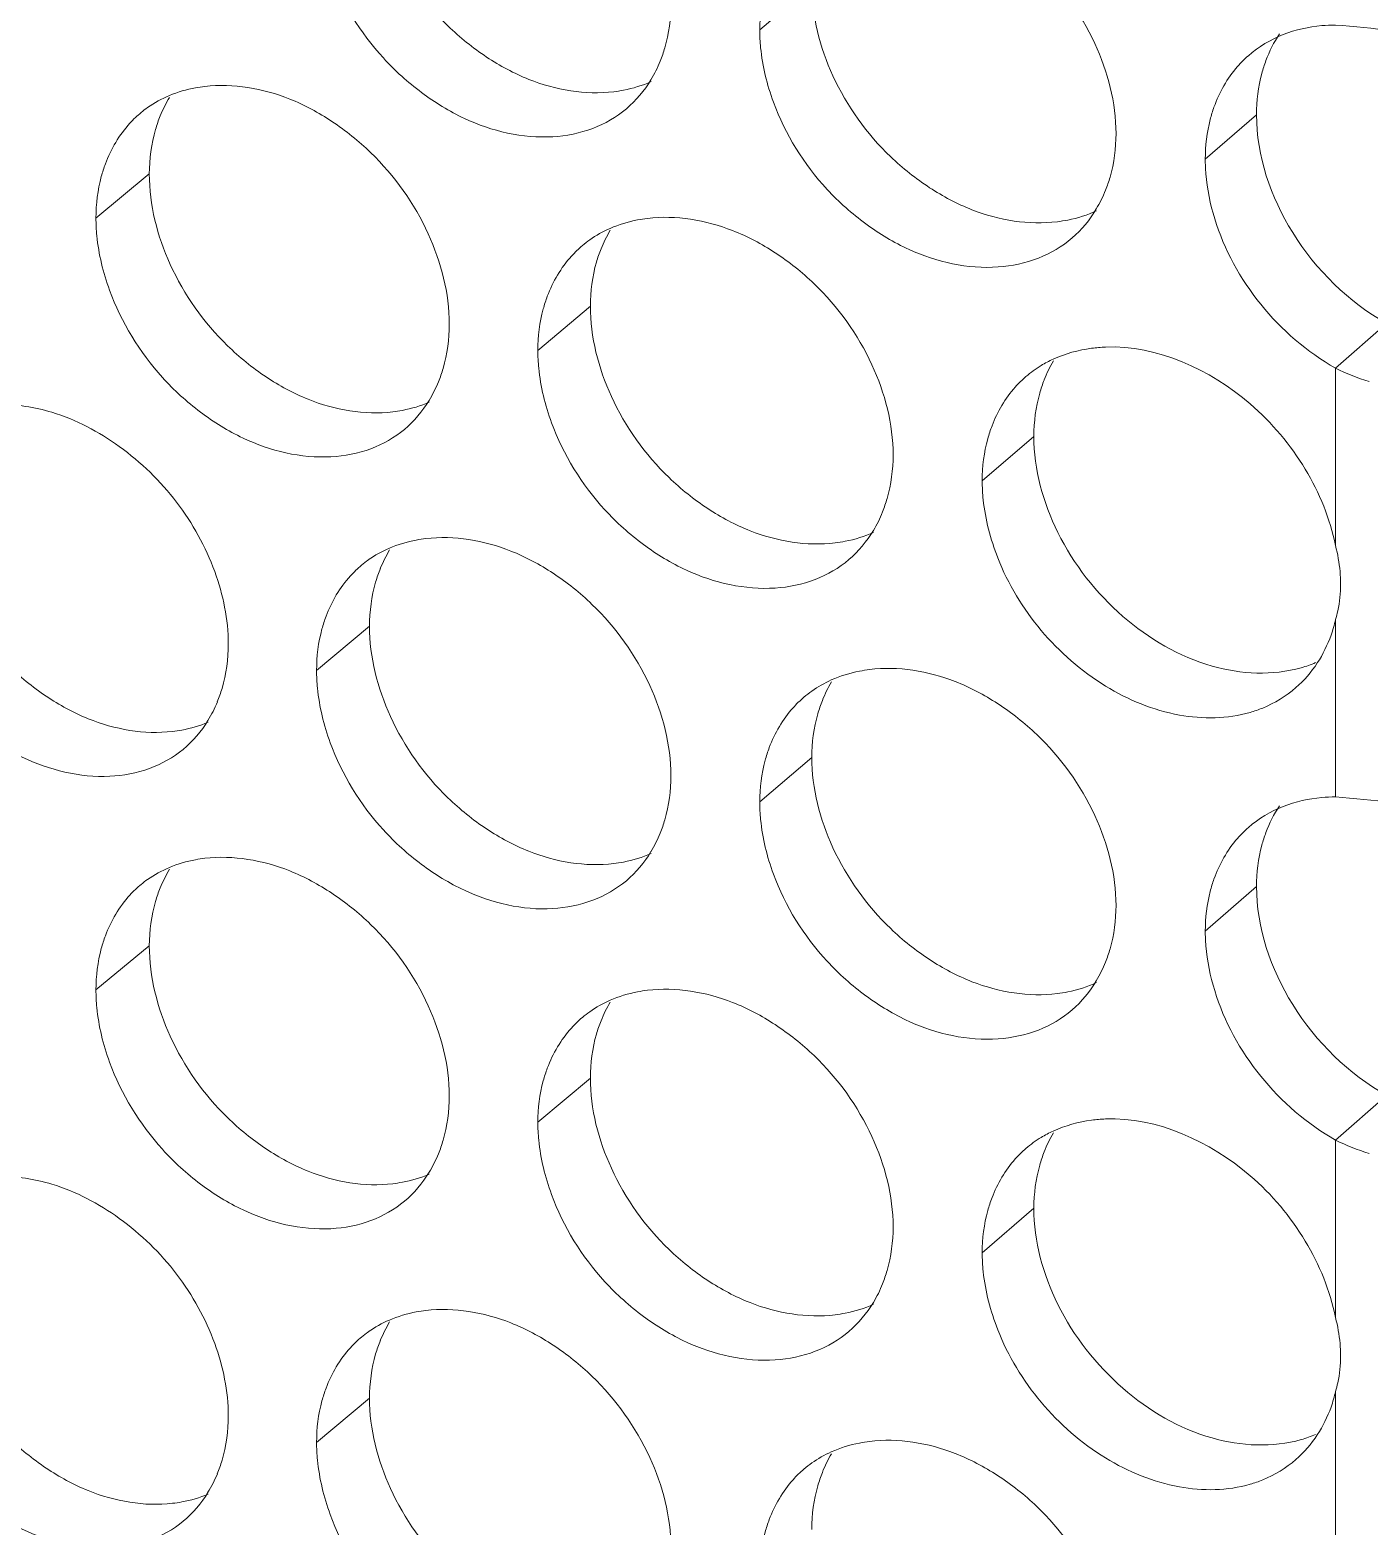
# Model space of a CAD drawing. Header units: millimetres. Extents: x 1177 to 4147, y 93 to 2194.
# Drawn here: x 2687.43 to 2701.09, y 845.47 to 860.73 of the extents above; entities that cross this region are included whole.
import ezdxf

# ---------------------------------------------------------------- set-up
doc = ezdxf.new("R2010")
doc.units = ezdxf.units.MM
doc.header["$LTSCALE"] = 0.1
doc.layers.get('0').update_dxf_attribs({"lineweight": 13})
doc.layers.add('标注', color=251, linetype='Continuous', lineweight=9)

# ---------------------------------------------------------------- blocks, each defined once
blk = doc.blocks.new('02')
for p, q in [((4627.348, 813.367), (4627.348, 815.954)), ((4627.348, 809.704), (4627.348, 812.291)), ((4627.348, 802.117), (4627.348, 804.704)), ((4627.348, 798.454), (4627.348, 801.041))]:
    blk.add_line(p, q)
at = {"layer": '标注'}
for p, q in [((4619.714, 821.53), (4618.955, 820.883)), ((4626.196, 819.648), (4625.449, 818.998)), ((4610.058, 818.784), (4609.28, 818.142)), ((4616.486, 816.857), (4615.721, 816.212)), ((4628.091, 816.605), (4627.348, 815.954)), ((4622.951, 814.96), (4622.198, 814.311)), ((4613.267, 812.192), (4612.496, 811.548)), ((4619.714, 810.28), (4618.955, 809.633)), ((4626.196, 808.398), (4625.449, 807.748)), ((4610.058, 807.534), (4609.28, 806.892)), ((4610.058, 807.534), (4609.28, 806.892)), ((4616.486, 805.607), (4615.721, 804.962)), ((4616.486, 805.607), (4615.721, 804.962)), ((4628.091, 805.355), (4627.348, 804.704)), ((4622.951, 803.71), (4622.198, 803.061)), ((4622.951, 803.71), (4622.198, 803.061)), ((4613.267, 800.942), (4612.496, 800.298))]:
    blk.add_line(p, q, dxfattribs=at)
for centre, radius, start, end in [((4615.73, 821.142), 1.912, 328.9787, 338.0529), ((4611.976, 818.914), 1.899, 148.7058, 157.8789), ((4610.945, 818.463), 1.579, 125.316, 129.5927), ((4622.206, 819.258), 1.925, 329.2925, 338.318), ((4618.416, 816.98), 1.912, 149.0222, 158.126), ((4617.403, 816.52), 1.599, 125.3449, 130.1938), ((4623.909, 814.583), 1.647, 121.1376, 130.744), ((4623.959, 814.5), 1.744, 114.6822, 121.1409), ((4624.886, 815.081), 1.918, 149.2796, 158.5755), ((4628.745, 818.74), 3.117, 243.3667, 253.0477), ((4612.506, 816.471), 1.906, 328.8204, 337.9261), ((4618.964, 814.571), 1.919, 329.1361, 338.1835), ((4614.169, 811.863), 1.589, 125.3301, 129.8922), ((4615.192, 812.318), 1.906, 148.8645, 158.0006), ((4625.364, 812.807), 2.058, 0.0408, 5.1029), ((4625.378, 812.736), 2.02, 340.5097, 347.2785), ((4626.352, 813.323), 1.805, 285.9402, 293.0214), ((4620.645, 809.934), 1.61, 125.3606, 130.4975), ((4621.65, 810.399), 1.919, 149.179, 158.2551), ((4609.291, 811.807), 1.899, 328.661, 337.8031), ((4615.73, 809.892), 1.912, 328.9787, 338.0529), ((4611.976, 807.664), 1.899, 148.7058, 157.8789), ((4611.976, 807.664), 1.899, 148.7058, 157.8789), ((4610.945, 807.213), 1.579, 125.316, 129.5927), ((4610.945, 807.213), 1.579, 125.316, 129.5927), ((4622.206, 808.008), 1.925, 329.2925, 338.318), ((4618.416, 805.73), 1.912, 149.0222, 158.126), ((4618.416, 805.73), 1.912, 149.0222, 158.126), ((4617.403, 805.27), 1.599, 125.3449, 130.1938), ((4617.403, 805.27), 1.599, 125.3449, 130.1938), ((4623.909, 803.333), 1.647, 121.1376, 130.744), ((4623.909, 803.333), 1.647, 121.1376, 130.744), ((4623.959, 803.25), 1.744, 114.6822, 121.1409), ((4623.959, 803.25), 1.744, 114.6822, 121.1409), ((4624.886, 803.831), 1.918, 149.2796, 158.5755), ((4624.886, 803.831), 1.918, 149.2796, 158.5755), ((4628.745, 807.49), 3.117, 243.3667, 253.0477), ((4612.506, 805.221), 1.906, 328.8204, 337.9261), ((4612.506, 805.221), 1.906, 328.8204, 337.9261), ((4618.964, 803.321), 1.919, 329.1361, 338.1835), ((4618.964, 803.321), 1.919, 329.1361, 338.1835), ((4615.192, 801.068), 1.906, 148.8645, 158.0006), ((4614.169, 800.613), 1.589, 125.3301, 129.8922), ((4625.364, 801.557), 2.058, 0.0408, 5.1029), ((4625.364, 801.557), 2.058, 0.0408, 5.1029), ((4625.378, 801.486), 2.02, 340.5097, 347.2785), ((4625.378, 801.486), 2.02, 340.5097, 347.2785), ((4626.352, 802.073), 1.805, 285.9402, 293.0214), ((4626.352, 802.073), 1.805, 285.9402, 293.0214), ((4621.65, 799.149), 1.919, 149.179, 158.2551), ((4609.291, 800.557), 1.899, 328.661, 337.8031), ((4620.645, 798.684), 1.61, 125.3606, 130.4975)]:
    blk.add_arc(centre, radius, start, end, dxfattribs=at)
for points, knots in [([(4613.267, 823.442), (4613.267, 822.991), (4613.51, 822.056), (4614.205, 821.078), (4614.955, 820.475), (4615.739, 820.05), (4616.413, 819.933), (4616.827, 819.983)], [0, 0, 0, 0, 0.246991, 0.512108, 0.644352, 0.77141, 1, 1, 1, 1]), ([(4624.148, 819.372), (4624.148, 819.822), (4623.902, 820.758), (4623.198, 821.73), (4622.441, 822.328), (4621.65, 822.749), (4620.973, 822.863), (4620.556, 822.811)], [0, 0, 0, 0, 0.246187, 0.510826, 0.643167, 0.770525, 1, 1, 1, 1]), ([(4612.695, 821.745), (4612.865, 821.279), (4613.269, 820.622), (4614.007, 819.957), (4614.803, 819.466), (4615.701, 819.252), (4616.522, 819.415), (4616.867, 819.612), (4617.011, 819.734)], [0, 0, 0, 0, 0.273173, 0.411313, 0.545072, 0.786333, 0.895775, 1, 1, 1, 1]), ([(4619.094, 821.673), (4619.071, 821.613), (4618.988, 821.357), (4618.955, 821.086), (4618.955, 820.883)], [0, 0, 0, 0, 0.242012, 1, 1, 1, 1]), ([(4619.714, 821.53), (4619.714, 821.08), (4619.958, 820.144), (4620.658, 819.17), (4621.412, 818.571), (4622.201, 818.149), (4622.877, 818.036), (4623.293, 818.088)], [0, 0, 0, 0, 0.246494, 0.511184, 0.643406, 0.77061, 1, 1, 1, 1]), ([(4617.504, 820.428), (4617.53, 820.491), (4617.623, 820.761), (4617.66, 821.048), (4617.66, 821.263)], [0, 0, 0, 0, 0.241585, 1, 1, 1, 1]), ([(4618.955, 820.883), (4618.955, 820.797), (4618.974, 820.438), (4619.061, 820.086), (4619.155, 819.831)], [0, 0, 0, 0, 0.240751, 1, 1, 1, 1]), ([(4627.348, 820.954), (4627.281, 820.955), (4627.022, 820.944), (4626.765, 820.886), (4626.586, 820.816)], [0, 0, 0, 0, 0.258603, 1, 1, 1, 1]), ([(4630.617, 820.299), (4630.361, 820.4), (4629.819, 820.564), (4628.729, 820.796), (4627.896, 820.917), (4627.348, 820.954)], [0, 0, 0, 0, 0.246985, 0.506558, 1, 1, 1, 1]), ([(4626.077, 820.508), (4626.021, 820.459), (4625.806, 820.245), (4625.653, 819.973), (4625.576, 819.758)], [0, 0, 0, 0, 0.24633, 1, 1, 1, 1]), ([(4626.333, 820.436), (4626.31, 820.375), (4626.229, 820.12), (4626.196, 819.85), (4626.196, 819.648)], [0, 0, 0, 0, 0.242216, 1, 1, 1, 1]), ([(4616.827, 819.983), (4616.875, 819.989), (4617.061, 820.018), (4617.244, 820.073), (4617.373, 820.13)], [0, 0, 0, 0, 0.255784, 1, 1, 1, 1]), ([(4610.868, 820.06), (4610.823, 820.055), (4610.647, 820.028), (4610.473, 819.978), (4610.351, 819.927)], [0, 0, 0, 0, 0.255654, 1, 1, 1, 1]), ([(4614.43, 816.595), (4614.43, 817.046), (4614.186, 817.982), (4613.489, 818.959), (4612.738, 819.563), (4611.955, 819.989), (4611.282, 820.108), (4610.868, 820.06)], [0, 0, 0, 0, 0.246935, 0.51222, 0.644595, 0.771733, 1, 1, 1, 1]), ([(4619.155, 819.831), (4619.327, 819.364), (4619.735, 818.705), (4620.482, 818.043), (4621.286, 817.556), (4622.193, 817.351), (4623.018, 817.524), (4623.364, 817.726), (4623.508, 817.851)], [0, 0, 0, 0, 0.272504, 0.410462, 0.544153, 0.785671, 0.895417, 1, 1, 1, 1]), ([(4625.576, 819.758), (4625.555, 819.699), (4625.48, 819.452), (4625.449, 819.193), (4625.449, 818.998)], [0, 0, 0, 0, 0.242457, 1, 1, 1, 1]), ([(4609.939, 819.68), (4609.881, 819.632), (4609.659, 819.42), (4609.499, 819.147), (4609.418, 818.931)], [0, 0, 0, 0, 0.245817, 1, 1, 1, 1]), ([(4610.217, 819.629), (4610.19, 819.565), (4610.096, 819.293), (4610.058, 819.002), (4610.058, 818.784)], [0, 0, 0, 0, 0.241186, 1, 1, 1, 1]), ([(4626.196, 819.648), (4626.196, 819.049), (4626.617, 817.813), (4627.539, 816.918), (4628.091, 816.605)], [0, 0, 0, 0, 0.485697, 1, 1, 1, 1]), ([(4623.995, 818.547), (4624.02, 818.61), (4624.111, 818.876), (4624.148, 819.159), (4624.148, 819.372)], [0, 0, 0, 0, 0.241909, 1, 1, 1, 1]), ([(4609.418, 818.931), (4609.395, 818.871), (4609.313, 818.615), (4609.28, 818.345), (4609.28, 818.142)], [0, 0, 0, 0, 0.241688, 1, 1, 1, 1]), ([(4625.449, 818.998), (4625.449, 818.927), (4625.462, 818.634), (4625.521, 818.344), (4625.586, 818.132)], [0, 0, 0, 0, 0.242222, 1, 1, 1, 1]), ([(4610.058, 818.784), (4610.058, 818.333), (4610.299, 817.397), (4610.993, 816.418), (4611.74, 815.814), (4612.522, 815.387), (4613.194, 815.268), (4613.607, 815.317)], [0, 0, 0, 0, 0.247242, 0.512574, 0.644829, 0.771813, 1, 1, 1, 1]), ([(4620.899, 814.689), (4620.899, 815.139), (4620.654, 816.075), (4619.952, 817.049), (4619.198, 817.649), (4618.409, 818.071), (4617.733, 818.187), (4617.318, 818.137)], [0, 0, 0, 0, 0.246434, 0.511288, 0.64364, 0.770925, 1, 1, 1, 1]), ([(4623.293, 818.088), (4623.343, 818.094), (4623.54, 818.126), (4623.732, 818.186), (4623.866, 818.248)], [0, 0, 0, 0, 0.255988, 1, 1, 1, 1]), ([(4609.28, 818.142), (4609.28, 818.056), (4609.299, 817.698), (4609.385, 817.345), (4609.478, 817.089)], [0, 0, 0, 0, 0.240605, 1, 1, 1, 1]), ([(4617.318, 818.137), (4617.27, 818.131), (4617.084, 818.102), (4616.902, 818.047), (4616.773, 817.991)], [0, 0, 0, 0, 0.25587, 1, 1, 1, 1]), ([(4625.586, 818.132), (4625.724, 817.681), (4626.195, 816.826), (4626.932, 816.189), (4627.348, 815.954)], [0, 0, 0, 0, 0.49694, 1, 1, 1, 1]), ([(4616.37, 817.741), (4616.314, 817.693), (4616.097, 817.483), (4615.939, 817.215), (4615.859, 817.002)], [0, 0, 0, 0, 0.246074, 1, 1, 1, 1]), ([(4616.642, 817.692), (4616.616, 817.628), (4616.524, 817.359), (4616.486, 817.072), (4616.486, 816.857)], [0, 0, 0, 0, 0.241514, 1, 1, 1, 1]), ([(4609.478, 817.089), (4609.648, 816.624), (4610.049, 815.967), (4610.784, 815.3), (4611.575, 814.807), (4612.469, 814.589), (4613.288, 814.747), (4613.632, 814.941), (4613.776, 815.062)], [0, 0, 0, 0, 0.27351, 0.411743, 0.545537, 0.786668, 0.895956, 1, 1, 1, 1]), ([(4615.859, 817.002), (4615.837, 816.941), (4615.754, 816.686), (4615.721, 816.415), (4615.721, 816.212)], [0, 0, 0, 0, 0.241904, 1, 1, 1, 1]), ([(4616.486, 816.857), (4616.486, 816.407), (4616.729, 815.471), (4617.427, 814.495), (4618.179, 813.894), (4618.966, 813.471), (4619.641, 813.356), (4620.055, 813.407)], [0, 0, 0, 0, 0.246741, 0.511644, 0.643878, 0.771009, 1, 1, 1, 1]), ([(4614.272, 815.755), (4614.298, 815.819), (4614.392, 816.089), (4614.43, 816.378), (4614.43, 816.595)], [0, 0, 0, 0, 0.241422, 1, 1, 1, 1]), ([(4615.721, 816.212), (4615.721, 816.126), (4615.74, 815.767), (4615.827, 815.414), (4615.92, 815.159)], [0, 0, 0, 0, 0.240702, 1, 1, 1, 1]), ([(4623.995, 816.261), (4623.927, 816.258), (4623.666, 816.236), (4623.407, 816.165), (4623.231, 816.084)], [0, 0, 0, 0, 0.258302, 1, 1, 1, 1]), ([(4627.348, 813.367), (4627.27, 813.759), (4626.947, 814.531), (4625.94, 815.739), (4624.749, 816.291), (4623.995, 816.261)], [0, 0, 0, 0, 0.254485, 0.51933, 1, 1, 1, 1]), ([(4622.834, 815.83), (4622.779, 815.783), (4622.571, 815.578), (4622.419, 815.319), (4622.341, 815.114)], [0, 0, 0, 0, 0.246444, 1, 1, 1, 1]), ([(4623.101, 815.781), (4623.076, 815.718), (4622.987, 815.453), (4622.951, 815.172), (4622.951, 814.96)], [0, 0, 0, 0, 0.241851, 1, 1, 1, 1]), ([(4608.638, 815.31), (4608.387, 815.386), (4607.882, 815.465), (4607.376, 815.372), (4607.153, 815.281)], [0, 0, 0, 0, 0.521913, 1, 1, 1, 1]), ([(4613.607, 815.317), (4613.653, 815.323), (4613.835, 815.351), (4614.014, 815.403), (4614.139, 815.458)], [0, 0, 0, 0, 0.255679, 1, 1, 1, 1]), ([(4611.209, 811.935), (4611.209, 812.292), (4611.053, 813.036), (4610.498, 814.037), (4609.671, 814.842), (4608.989, 815.204), (4608.638, 815.31)], [0, 0, 0, 0, 0.238714, 0.495406, 0.754851, 1, 1, 1, 1]), ([(4615.92, 815.159), (4616.091, 814.693), (4616.498, 814.035), (4617.24, 813.371), (4618.04, 812.882), (4618.943, 812.673), (4619.766, 812.841), (4620.111, 813.04), (4620.255, 813.164)], [0, 0, 0, 0, 0.272838, 0.410886, 0.544611, 0.786, 0.895595, 1, 1, 1, 1]), ([(4622.341, 815.114), (4622.317, 815.052), (4622.232, 814.793), (4622.198, 814.518), (4622.198, 814.311)], [0, 0, 0, 0, 0.242016, 1, 1, 1, 1]), ([(4622.951, 814.96), (4622.951, 814.479), (4623.228, 813.477), (4624.17, 812.279), (4625.446, 811.521), (4626.431, 811.468), (4626.848, 811.588)], [0, 0, 0, 0, 0.249772, 0.517807, 0.774905, 1, 1, 1, 1]), ([(4620.745, 813.858), (4620.77, 813.922), (4620.862, 814.189), (4620.899, 814.475), (4620.899, 814.689)], [0, 0, 0, 0, 0.241748, 1, 1, 1, 1]), ([(4622.198, 814.311), (4622.198, 814.219), (4622.219, 813.837), (4622.318, 813.461), (4622.424, 813.19)], [0, 0, 0, 0, 0.240389, 1, 1, 1, 1]), ([(4606.857, 814.134), (4606.857, 813.683), (4607.098, 812.747), (4607.789, 811.766), (4608.535, 811.16), (4609.314, 810.731), (4609.984, 810.611), (4610.396, 810.659)], [0, 0, 0, 0, 0.247494, 0.513042, 0.645309, 0.772218, 1, 1, 1, 1]), ([(4614.089, 813.47), (4614.042, 813.464), (4613.861, 813.436), (4613.683, 813.384), (4613.557, 813.33)], [0, 0, 0, 0, 0.255763, 1, 1, 1, 1]), ([(4617.66, 810.013), (4617.66, 810.464), (4617.416, 811.4), (4616.716, 812.375), (4615.963, 812.977), (4615.177, 813.401), (4614.503, 813.519), (4614.089, 813.47)], [0, 0, 0, 0, 0.246684, 0.511753, 0.644116, 0.771328, 1, 1, 1, 1]), ([(4620.055, 813.407), (4620.105, 813.413), (4620.296, 813.443), (4620.484, 813.501), (4620.615, 813.56)], [0, 0, 0, 0, 0.255887, 1, 1, 1, 1]), ([(4622.424, 813.19), (4622.574, 812.808), (4623.01, 812.088), (4623.936, 811.281), (4625.012, 810.832), (4625.772, 810.842), (4626.103, 810.937)], [0, 0, 0, 0, 0.264547, 0.530604, 0.77855, 1, 1, 1, 1]), ([(4613.15, 813.082), (4613.093, 813.034), (4612.873, 812.823), (4612.714, 812.552), (4612.634, 812.338)], [0, 0, 0, 0, 0.245947, 1, 1, 1, 1]), ([(4613.425, 813.032), (4613.399, 812.968), (4613.305, 812.697), (4613.267, 812.408), (4613.267, 812.192)], [0, 0, 0, 0, 0.241351, 1, 1, 1, 1]), ([(4627.348, 812.291), (4627.36, 812.332), (4627.404, 812.501), (4627.421, 812.677), (4627.421, 812.809)], [0, 0, 0, 0, 0.244815, 1, 1, 1, 1]), ([(4606.271, 812.44), (4606.44, 811.975), (4606.839, 811.319), (4607.569, 810.651), (4608.356, 810.156), (4609.246, 809.934), (4610.062, 810.087), (4610.406, 810.279), (4610.551, 810.398)], [0, 0, 0, 0, 0.27385, 0.412176, 0.546005, 0.787007, 0.896139, 1, 1, 1, 1]), ([(4612.634, 812.338), (4612.611, 812.277), (4612.529, 812.022), (4612.496, 811.751), (4612.496, 811.548)], [0, 0, 0, 0, 0.241796, 1, 1, 1, 1]), ([(4613.267, 812.192), (4613.267, 811.741), (4613.51, 810.806), (4614.205, 809.828), (4614.955, 809.225), (4615.739, 808.8), (4616.413, 808.683), (4616.827, 808.733)], [0, 0, 0, 0, 0.246991, 0.512108, 0.644352, 0.77141, 1, 1, 1, 1]), ([(4611.049, 811.09), (4611.075, 811.154), (4611.17, 811.426), (4611.209, 811.717), (4611.209, 811.935)], [0, 0, 0, 0, 0.241257, 1, 1, 1, 1]), ([(4624.148, 808.122), (4624.148, 808.572), (4623.902, 809.508), (4623.198, 810.48), (4622.441, 811.078), (4621.65, 811.499), (4620.973, 811.613), (4620.556, 811.561)], [0, 0, 0, 0, 0.246187, 0.510826, 0.643167, 0.770525, 1, 1, 1, 1]), ([(4612.496, 811.548), (4612.496, 811.462), (4612.515, 811.104), (4612.601, 810.751), (4612.695, 810.495)], [0, 0, 0, 0, 0.240653, 1, 1, 1, 1]), ([(4620.556, 811.561), (4620.507, 811.555), (4620.316, 811.525), (4620.129, 811.468), (4619.998, 811.409)], [0, 0, 0, 0, 0.255975, 1, 1, 1, 1]), ([(4626.103, 810.937), (4626.165, 810.955), (4626.405, 811.037), (4626.627, 811.173), (4626.769, 811.297)], [0, 0, 0, 0, 0.255293, 1, 1, 1, 1]), ([(4619.599, 811.158), (4619.543, 811.11), (4619.329, 810.901), (4619.173, 810.634), (4619.094, 810.423)], [0, 0, 0, 0, 0.246198, 1, 1, 1, 1]), ([(4619.868, 811.11), (4619.843, 811.046), (4619.751, 810.779), (4619.714, 810.494), (4619.714, 810.28)], [0, 0, 0, 0, 0.241677, 1, 1, 1, 1]), ([(4610.396, 810.659), (4610.441, 810.664), (4610.618, 810.691), (4610.792, 810.741), (4610.915, 810.793)], [0, 0, 0, 0, 0.255573, 1, 1, 1, 1]), ([(4612.695, 810.495), (4612.865, 810.029), (4613.269, 809.372), (4614.007, 808.707), (4614.803, 808.216), (4615.701, 808.002), (4616.522, 808.165), (4616.867, 808.362), (4617.011, 808.484)], [0, 0, 0, 0, 0.273173, 0.411313, 0.545072, 0.786333, 0.895775, 1, 1, 1, 1]), ([(4619.094, 810.423), (4619.071, 810.363), (4618.988, 810.107), (4618.955, 809.836), (4618.955, 809.633)], [0, 0, 0, 0, 0.242012, 1, 1, 1, 1]), ([(4619.714, 810.28), (4619.714, 809.83), (4619.958, 808.894), (4620.658, 807.92), (4621.412, 807.321), (4622.201, 806.899), (4622.877, 806.786), (4623.293, 806.838)], [0, 0, 0, 0, 0.246494, 0.511184, 0.643406, 0.77061, 1, 1, 1, 1]), ([(4617.504, 809.178), (4617.53, 809.241), (4617.623, 809.511), (4617.66, 809.798), (4617.66, 810.013)], [0, 0, 0, 0, 0.241585, 1, 1, 1, 1]), ([(4627.348, 809.704), (4627.281, 809.705), (4627.022, 809.694), (4626.765, 809.636), (4626.586, 809.566)], [0, 0, 0, 0, 0.258603, 1, 1, 1, 1]), ([(4630.617, 809.049), (4630.361, 809.15), (4629.819, 809.314), (4628.729, 809.546), (4627.896, 809.667), (4627.348, 809.704)], [0, 0, 0, 0, 0.246985, 0.506558, 1, 1, 1, 1]), ([(4618.955, 809.633), (4618.955, 809.547), (4618.974, 809.188), (4619.061, 808.836), (4619.155, 808.581)], [0, 0, 0, 0, 0.240751, 1, 1, 1, 1]), ([(4626.077, 809.258), (4626.021, 809.209), (4625.806, 808.995), (4625.653, 808.723), (4625.576, 808.508)], [0, 0, 0, 0, 0.24633, 1, 1, 1, 1]), ([(4626.333, 809.186), (4626.31, 809.125), (4626.229, 808.87), (4626.196, 808.6), (4626.196, 808.398)], [0, 0, 0, 0, 0.242216, 1, 1, 1, 1]), ([(4610.868, 808.81), (4610.823, 808.805), (4610.647, 808.778), (4610.473, 808.728), (4610.351, 808.677)], [0, 0, 0, 0, 0.255654, 1, 1, 1, 1]), ([(4610.868, 808.81), (4610.823, 808.805), (4610.647, 808.778), (4610.473, 808.728), (4610.351, 808.677)], [0, 0, 0, 0, 0.255654, 1, 1, 1, 1]), ([(4614.43, 805.345), (4614.43, 805.796), (4614.186, 806.732), (4613.489, 807.709), (4612.738, 808.313), (4611.955, 808.739), (4611.282, 808.858), (4610.868, 808.81)], [0, 0, 0, 0, 0.246935, 0.51222, 0.644595, 0.771733, 1, 1, 1, 1]), ([(4614.43, 805.345), (4614.43, 805.796), (4614.186, 806.732), (4613.489, 807.709), (4612.738, 808.313), (4611.955, 808.739), (4611.282, 808.858), (4610.868, 808.81)], [0, 0, 0, 0, 0.246935, 0.51222, 0.644595, 0.771733, 1, 1, 1, 1]), ([(4616.827, 808.733), (4616.875, 808.739), (4617.061, 808.768), (4617.244, 808.823), (4617.373, 808.88)], [0, 0, 0, 0, 0.255784, 1, 1, 1, 1]), ([(4619.155, 808.581), (4619.327, 808.114), (4619.735, 807.455), (4620.482, 806.793), (4621.286, 806.306), (4622.193, 806.101), (4623.018, 806.274), (4623.364, 806.476), (4623.508, 806.601)], [0, 0, 0, 0, 0.272504, 0.410462, 0.544153, 0.785671, 0.895417, 1, 1, 1, 1]), ([(4609.939, 808.43), (4609.881, 808.382), (4609.659, 808.17), (4609.499, 807.897), (4609.418, 807.681)], [0, 0, 0, 0, 0.245817, 1, 1, 1, 1]), ([(4609.939, 808.43), (4609.881, 808.382), (4609.659, 808.17), (4609.499, 807.897), (4609.418, 807.681)], [0, 0, 0, 0, 0.245817, 1, 1, 1, 1]), ([(4610.217, 808.379), (4610.19, 808.315), (4610.096, 808.043), (4610.058, 807.752), (4610.058, 807.534)], [0, 0, 0, 0, 0.241186, 1, 1, 1, 1]), ([(4610.217, 808.379), (4610.19, 808.315), (4610.096, 808.043), (4610.058, 807.752), (4610.058, 807.534)], [0, 0, 0, 0, 0.241186, 1, 1, 1, 1]), ([(4625.576, 808.508), (4625.555, 808.449), (4625.48, 808.202), (4625.449, 807.943), (4625.449, 807.748)], [0, 0, 0, 0, 0.242457, 1, 1, 1, 1]), ([(4626.196, 808.398), (4626.196, 807.799), (4626.617, 806.563), (4627.539, 805.668), (4628.091, 805.355)], [0, 0, 0, 0, 0.485697, 1, 1, 1, 1]), ([(4623.995, 807.297), (4624.02, 807.36), (4624.111, 807.626), (4624.148, 807.909), (4624.148, 808.122)], [0, 0, 0, 0, 0.241909, 1, 1, 1, 1]), ([(4625.449, 807.748), (4625.449, 807.677), (4625.462, 807.384), (4625.521, 807.094), (4625.586, 806.882)], [0, 0, 0, 0, 0.242222, 1, 1, 1, 1]), ([(4609.418, 807.681), (4609.395, 807.621), (4609.313, 807.365), (4609.28, 807.095), (4609.28, 806.892)], [0, 0, 0, 0, 0.241688, 1, 1, 1, 1]), ([(4609.418, 807.681), (4609.395, 807.621), (4609.313, 807.365), (4609.28, 807.095), (4609.28, 806.892)], [0, 0, 0, 0, 0.241688, 1, 1, 1, 1]), ([(4610.058, 807.534), (4610.058, 807.083), (4610.299, 806.147), (4610.993, 805.168), (4611.74, 804.564), (4612.522, 804.137), (4613.194, 804.018), (4613.607, 804.067)], [0, 0, 0, 0, 0.247242, 0.512574, 0.644829, 0.771813, 1, 1, 1, 1]), ([(4610.058, 807.534), (4610.058, 807.083), (4610.299, 806.147), (4610.993, 805.168), (4611.74, 804.564), (4612.522, 804.137), (4613.194, 804.018), (4613.607, 804.067)], [0, 0, 0, 0, 0.247242, 0.512574, 0.644829, 0.771813, 1, 1, 1, 1]), ([(4609.28, 806.892), (4609.28, 806.806), (4609.299, 806.448), (4609.385, 806.095), (4609.478, 805.839)], [0, 0, 0, 0, 0.240605, 1, 1, 1, 1]), ([(4609.28, 806.892), (4609.28, 806.806), (4609.299, 806.448), (4609.385, 806.095), (4609.478, 805.839)], [0, 0, 0, 0, 0.240605, 1, 1, 1, 1]), ([(4617.318, 806.887), (4617.27, 806.881), (4617.084, 806.852), (4616.902, 806.797), (4616.773, 806.741)], [0, 0, 0, 0, 0.25587, 1, 1, 1, 1]), ([(4617.318, 806.887), (4617.27, 806.881), (4617.084, 806.852), (4616.902, 806.797), (4616.773, 806.741)], [0, 0, 0, 0, 0.25587, 1, 1, 1, 1]), ([(4620.899, 803.439), (4620.899, 803.889), (4620.654, 804.825), (4619.952, 805.799), (4619.198, 806.399), (4618.409, 806.821), (4617.733, 806.937), (4617.318, 806.887)], [0, 0, 0, 0, 0.246434, 0.511288, 0.64364, 0.770925, 1, 1, 1, 1]), ([(4620.899, 803.439), (4620.899, 803.889), (4620.654, 804.825), (4619.952, 805.799), (4619.198, 806.399), (4618.409, 806.821), (4617.733, 806.937), (4617.318, 806.887)], [0, 0, 0, 0, 0.246434, 0.511288, 0.64364, 0.770925, 1, 1, 1, 1]), ([(4623.293, 806.838), (4623.343, 806.844), (4623.54, 806.876), (4623.732, 806.936), (4623.866, 806.998)], [0, 0, 0, 0, 0.255988, 1, 1, 1, 1]), ([(4625.586, 806.882), (4625.724, 806.431), (4626.195, 805.576), (4626.932, 804.939), (4627.348, 804.704)], [0, 0, 0, 0, 0.49694, 1, 1, 1, 1]), ([(4616.37, 806.491), (4616.314, 806.443), (4616.097, 806.233), (4615.939, 805.965), (4615.859, 805.752)], [0, 0, 0, 0, 0.246074, 1, 1, 1, 1]), ([(4616.37, 806.491), (4616.314, 806.443), (4616.097, 806.233), (4615.939, 805.965), (4615.859, 805.752)], [0, 0, 0, 0, 0.246074, 1, 1, 1, 1]), ([(4616.642, 806.442), (4616.616, 806.378), (4616.524, 806.109), (4616.486, 805.822), (4616.486, 805.607)], [0, 0, 0, 0, 0.241514, 1, 1, 1, 1]), ([(4616.642, 806.442), (4616.616, 806.378), (4616.524, 806.109), (4616.486, 805.822), (4616.486, 805.607)], [0, 0, 0, 0, 0.241514, 1, 1, 1, 1]), ([(4609.478, 805.839), (4609.648, 805.374), (4610.049, 804.717), (4610.784, 804.05), (4611.575, 803.557), (4612.469, 803.339), (4613.288, 803.497), (4613.632, 803.691), (4613.776, 803.812)], [0, 0, 0, 0, 0.27351, 0.411743, 0.545537, 0.786668, 0.895956, 1, 1, 1, 1]), ([(4609.478, 805.839), (4609.648, 805.374), (4610.049, 804.717), (4610.784, 804.05), (4611.575, 803.557), (4612.469, 803.339), (4613.288, 803.497), (4613.632, 803.691), (4613.776, 803.812)], [0, 0, 0, 0, 0.27351, 0.411743, 0.545537, 0.786668, 0.895956, 1, 1, 1, 1]), ([(4615.859, 805.752), (4615.837, 805.691), (4615.754, 805.436), (4615.721, 805.165), (4615.721, 804.962)], [0, 0, 0, 0, 0.241904, 1, 1, 1, 1]), ([(4615.859, 805.752), (4615.837, 805.691), (4615.754, 805.436), (4615.721, 805.165), (4615.721, 804.962)], [0, 0, 0, 0, 0.241904, 1, 1, 1, 1]), ([(4616.486, 805.607), (4616.486, 805.157), (4616.729, 804.221), (4617.427, 803.245), (4618.179, 802.644), (4618.966, 802.221), (4619.641, 802.106), (4620.055, 802.157)], [0, 0, 0, 0, 0.246741, 0.511644, 0.643878, 0.771009, 1, 1, 1, 1]), ([(4616.486, 805.607), (4616.486, 805.157), (4616.729, 804.221), (4617.427, 803.245), (4618.179, 802.644), (4618.966, 802.221), (4619.641, 802.106), (4620.055, 802.157)], [0, 0, 0, 0, 0.246741, 0.511644, 0.643878, 0.771009, 1, 1, 1, 1]), ([(4614.272, 804.505), (4614.298, 804.569), (4614.392, 804.839), (4614.43, 805.128), (4614.43, 805.345)], [0, 0, 0, 0, 0.241422, 1, 1, 1, 1]), ([(4614.272, 804.505), (4614.298, 804.569), (4614.392, 804.839), (4614.43, 805.128), (4614.43, 805.345)], [0, 0, 0, 0, 0.241422, 1, 1, 1, 1]), ([(4615.721, 804.962), (4615.721, 804.876), (4615.74, 804.517), (4615.827, 804.164), (4615.92, 803.909)], [0, 0, 0, 0, 0.240702, 1, 1, 1, 1]), ([(4615.721, 804.962), (4615.721, 804.876), (4615.74, 804.517), (4615.827, 804.164), (4615.92, 803.909)], [0, 0, 0, 0, 0.240702, 1, 1, 1, 1]), ([(4623.995, 805.011), (4623.927, 805.008), (4623.666, 804.986), (4623.407, 804.915), (4623.231, 804.834)], [0, 0, 0, 0, 0.258302, 1, 1, 1, 1]), ([(4623.995, 805.011), (4623.927, 805.008), (4623.666, 804.986), (4623.407, 804.915), (4623.231, 804.834)], [0, 0, 0, 0, 0.258302, 1, 1, 1, 1]), ([(4627.348, 802.117), (4627.27, 802.509), (4626.947, 803.281), (4625.94, 804.489), (4624.749, 805.041), (4623.995, 805.011)], [0, 0, 0, 0, 0.254485, 0.51933, 1, 1, 1, 1]), ([(4627.348, 802.117), (4627.27, 802.509), (4626.947, 803.281), (4625.94, 804.489), (4624.749, 805.041), (4623.995, 805.011)], [0, 0, 0, 0, 0.254485, 0.51933, 1, 1, 1, 1]), ([(4622.834, 804.58), (4622.779, 804.533), (4622.571, 804.328), (4622.419, 804.069), (4622.341, 803.864)], [0, 0, 0, 0, 0.246444, 1, 1, 1, 1]), ([(4622.834, 804.58), (4622.779, 804.533), (4622.571, 804.328), (4622.419, 804.069), (4622.341, 803.864)], [0, 0, 0, 0, 0.246444, 1, 1, 1, 1]), ([(4623.101, 804.531), (4623.076, 804.468), (4622.987, 804.203), (4622.951, 803.922), (4622.951, 803.71)], [0, 0, 0, 0, 0.241851, 1, 1, 1, 1]), ([(4623.101, 804.531), (4623.076, 804.468), (4622.987, 804.203), (4622.951, 803.922), (4622.951, 803.71)], [0, 0, 0, 0, 0.241851, 1, 1, 1, 1]), ([(4613.607, 804.067), (4613.653, 804.073), (4613.835, 804.101), (4614.014, 804.153), (4614.139, 804.208)], [0, 0, 0, 0, 0.255679, 1, 1, 1, 1]), ([(4613.607, 804.067), (4613.653, 804.073), (4613.835, 804.101), (4614.014, 804.153), (4614.139, 804.208)], [0, 0, 0, 0, 0.255679, 1, 1, 1, 1]), ([(4608.638, 804.06), (4608.387, 804.136), (4607.882, 804.215), (4607.376, 804.122), (4607.153, 804.031)], [0, 0, 0, 0, 0.521913, 1, 1, 1, 1]), ([(4611.209, 800.685), (4611.209, 801.042), (4611.053, 801.786), (4610.498, 802.787), (4609.671, 803.592), (4608.989, 803.954), (4608.638, 804.06)], [0, 0, 0, 0, 0.238714, 0.495406, 0.754851, 1, 1, 1, 1]), ([(4615.92, 803.909), (4616.091, 803.443), (4616.498, 802.785), (4617.24, 802.121), (4618.04, 801.632), (4618.943, 801.423), (4619.766, 801.591), (4620.111, 801.79), (4620.255, 801.914)], [0, 0, 0, 0, 0.272838, 0.410886, 0.544611, 0.786, 0.895595, 1, 1, 1, 1]), ([(4615.92, 803.909), (4616.091, 803.443), (4616.498, 802.785), (4617.24, 802.121), (4618.04, 801.632), (4618.943, 801.423), (4619.766, 801.591), (4620.111, 801.79), (4620.255, 801.914)], [0, 0, 0, 0, 0.272838, 0.410886, 0.544611, 0.786, 0.895595, 1, 1, 1, 1]), ([(4622.341, 803.864), (4622.317, 803.802), (4622.232, 803.543), (4622.198, 803.268), (4622.198, 803.061)], [0, 0, 0, 0, 0.242016, 1, 1, 1, 1]), ([(4622.341, 803.864), (4622.317, 803.802), (4622.232, 803.543), (4622.198, 803.268), (4622.198, 803.061)], [0, 0, 0, 0, 0.242016, 1, 1, 1, 1]), ([(4622.951, 803.71), (4622.951, 803.229), (4623.228, 802.227), (4624.17, 801.029), (4625.446, 800.271), (4626.431, 800.218), (4626.848, 800.338)], [0, 0, 0, 0, 0.249772, 0.517807, 0.774905, 1, 1, 1, 1]), ([(4622.951, 803.71), (4622.951, 803.229), (4623.228, 802.227), (4624.17, 801.029), (4625.446, 800.271), (4626.431, 800.218), (4626.848, 800.338)], [0, 0, 0, 0, 0.249772, 0.517807, 0.774905, 1, 1, 1, 1]), ([(4620.745, 802.608), (4620.77, 802.672), (4620.862, 802.939), (4620.899, 803.225), (4620.899, 803.439)], [0, 0, 0, 0, 0.241748, 1, 1, 1, 1]), ([(4620.745, 802.608), (4620.77, 802.672), (4620.862, 802.939), (4620.899, 803.225), (4620.899, 803.439)], [0, 0, 0, 0, 0.241748, 1, 1, 1, 1]), ([(4622.198, 803.061), (4622.198, 802.969), (4622.219, 802.587), (4622.318, 802.211), (4622.424, 801.94)], [0, 0, 0, 0, 0.240389, 1, 1, 1, 1]), ([(4622.198, 803.061), (4622.198, 802.969), (4622.219, 802.587), (4622.318, 802.211), (4622.424, 801.94)], [0, 0, 0, 0, 0.240389, 1, 1, 1, 1]), ([(4606.857, 802.884), (4606.857, 802.433), (4607.098, 801.497), (4607.789, 800.516), (4608.535, 799.91), (4609.314, 799.481), (4609.984, 799.361), (4610.396, 799.409)], [0, 0, 0, 0, 0.247494, 0.513042, 0.645309, 0.772218, 1, 1, 1, 1]), ([(4617.66, 798.763), (4617.66, 799.214), (4617.416, 800.15), (4616.716, 801.125), (4615.963, 801.727), (4615.177, 802.151), (4614.503, 802.269), (4614.089, 802.22)], [0, 0, 0, 0, 0.246684, 0.511753, 0.644116, 0.771328, 1, 1, 1, 1]), ([(4620.055, 802.157), (4620.105, 802.163), (4620.296, 802.193), (4620.484, 802.251), (4620.615, 802.31)], [0, 0, 0, 0, 0.255887, 1, 1, 1, 1]), ([(4620.055, 802.157), (4620.105, 802.163), (4620.296, 802.193), (4620.484, 802.251), (4620.615, 802.31)], [0, 0, 0, 0, 0.255887, 1, 1, 1, 1]), ([(4614.089, 802.22), (4614.042, 802.214), (4613.861, 802.186), (4613.683, 802.134), (4613.557, 802.08)], [0, 0, 0, 0, 0.255763, 1, 1, 1, 1]), ([(4613.15, 801.832), (4613.093, 801.784), (4612.873, 801.573), (4612.714, 801.302), (4612.634, 801.088)], [0, 0, 0, 0, 0.245947, 1, 1, 1, 1]), ([(4622.424, 801.94), (4622.574, 801.558), (4623.01, 800.838), (4623.936, 800.031), (4625.012, 799.582), (4625.772, 799.592), (4626.103, 799.687)], [0, 0, 0, 0, 0.264547, 0.530604, 0.77855, 1, 1, 1, 1]), ([(4622.424, 801.94), (4622.574, 801.558), (4623.01, 800.838), (4623.936, 800.031), (4625.012, 799.582), (4625.772, 799.592), (4626.103, 799.687)], [0, 0, 0, 0, 0.264547, 0.530604, 0.77855, 1, 1, 1, 1]), ([(4613.425, 801.782), (4613.399, 801.718), (4613.305, 801.447), (4613.267, 801.158), (4613.267, 800.942)], [0, 0, 0, 0, 0.241351, 1, 1, 1, 1]), ([(4627.348, 801.041), (4627.36, 801.082), (4627.404, 801.251), (4627.421, 801.427), (4627.421, 801.559)], [0, 0, 0, 0, 0.244815, 1, 1, 1, 1]), ([(4627.348, 801.041), (4627.36, 801.082), (4627.404, 801.251), (4627.421, 801.427), (4627.421, 801.559)], [0, 0, 0, 0, 0.244815, 1, 1, 1, 1]), ([(4606.271, 801.19), (4606.44, 800.725), (4606.839, 800.069), (4607.569, 799.401), (4608.356, 798.906), (4609.246, 798.684), (4610.062, 798.837), (4610.406, 799.029), (4610.551, 799.148)], [0, 0, 0, 0, 0.27385, 0.412176, 0.546005, 0.787007, 0.896139, 1, 1, 1, 1]), ([(4612.634, 801.088), (4612.611, 801.027), (4612.529, 800.772), (4612.496, 800.501), (4612.496, 800.298)], [0, 0, 0, 0, 0.241796, 1, 1, 1, 1]), ([(4613.267, 800.942), (4613.267, 800.491), (4613.51, 799.556), (4614.205, 798.578), (4614.955, 797.975), (4615.739, 797.55), (4616.413, 797.433), (4616.827, 797.483)], [0, 0, 0, 0, 0.246991, 0.512108, 0.644352, 0.77141, 1, 1, 1, 1]), ([(4611.049, 799.84), (4611.075, 799.904), (4611.17, 800.176), (4611.209, 800.467), (4611.209, 800.685)], [0, 0, 0, 0, 0.241257, 1, 1, 1, 1]), ([(4612.496, 800.298), (4612.496, 800.212), (4612.515, 799.854), (4612.601, 799.501), (4612.695, 799.245)], [0, 0, 0, 0, 0.240653, 1, 1, 1, 1]), ([(4620.556, 800.311), (4620.507, 800.305), (4620.316, 800.275), (4620.129, 800.218), (4619.998, 800.159)], [0, 0, 0, 0, 0.255975, 1, 1, 1, 1]), ([(4624.148, 796.872), (4624.148, 797.322), (4623.902, 798.258), (4623.198, 799.23), (4622.441, 799.828), (4621.65, 800.249), (4620.973, 800.363), (4620.556, 800.311)], [0, 0, 0, 0, 0.246187, 0.510826, 0.643167, 0.770525, 1, 1, 1, 1]), ([(4619.599, 799.908), (4619.543, 799.86), (4619.329, 799.651), (4619.173, 799.384), (4619.094, 799.173)], [0, 0, 0, 0, 0.246198, 1, 1, 1, 1]), ([(4619.868, 799.86), (4619.843, 799.796), (4619.751, 799.529), (4619.714, 799.244), (4619.714, 799.03)], [0, 0, 0, 0, 0.241677, 1, 1, 1, 1]), ([(4626.103, 799.687), (4626.165, 799.705), (4626.405, 799.787), (4626.627, 799.923), (4626.769, 800.047)], [0, 0, 0, 0, 0.255293, 1, 1, 1, 1]), ([(4626.103, 799.687), (4626.165, 799.705), (4626.405, 799.787), (4626.627, 799.923), (4626.769, 800.047)], [0, 0, 0, 0, 0.255293, 1, 1, 1, 1]), ([(4610.396, 799.409), (4610.441, 799.414), (4610.618, 799.441), (4610.792, 799.491), (4610.915, 799.543)], [0, 0, 0, 0, 0.255573, 1, 1, 1, 1]), ([(4612.695, 799.245), (4612.865, 798.779), (4613.269, 798.122), (4614.007, 797.457), (4614.803, 796.966), (4615.701, 796.752), (4616.522, 796.915), (4616.867, 797.112), (4617.011, 797.234)], [0, 0, 0, 0, 0.273173, 0.411313, 0.545072, 0.786333, 0.895775, 1, 1, 1, 1]), ([(4619.094, 799.173), (4619.071, 799.113), (4618.988, 798.857), (4618.955, 798.586), (4618.955, 798.383)], [0, 0, 0, 0, 0.242012, 1, 1, 1, 1])]:
    blk.add_open_spline(points, degree=3, knots=knots, dxfattribs=at)
for points in [[(4626.586, 820.816), (4626.402, 820.743), (4626.226, 820.639), (4626.077, 820.508)], [(4626.53, 820.824), (4626.449, 820.703), (4626.383, 820.572), (4626.333, 820.436)], [(4617.011, 819.734), (4617.152, 819.854), (4617.274, 819.999), (4617.369, 820.157)], [(4610.351, 819.927), (4610.239, 819.88), (4610.131, 819.821), (4610.032, 819.751)], [(4623.508, 817.851), (4623.647, 817.971), (4623.767, 818.117), (4623.861, 818.275)], [(4616.773, 817.991), (4616.669, 817.945), (4616.57, 817.89), (4616.477, 817.824)], [(4613.776, 815.062), (4613.918, 815.181), (4614.04, 815.326), (4614.136, 815.484)], [(4620.255, 813.164), (4620.395, 813.284), (4620.516, 813.429), (4620.611, 813.587)], [(4627.413, 812.99), (4627.402, 813.117), (4627.379, 813.243), (4627.348, 813.367)], [(4613.557, 813.33), (4613.45, 813.284), (4613.346, 813.227), (4613.25, 813.159)], [(4627.082, 811.657), (4627.164, 811.783), (4627.232, 811.92), (4627.282, 812.062)], [(4626.769, 811.297), (4626.889, 811.402), (4626.995, 811.524), (4627.082, 811.657)], [(4619.998, 811.409), (4619.898, 811.364), (4619.802, 811.31), (4619.713, 811.247)], [(4610.551, 810.398), (4610.693, 810.516), (4610.816, 810.661), (4610.913, 810.819)], [(4626.586, 809.566), (4626.402, 809.493), (4626.226, 809.389), (4626.077, 809.258)], [(4626.53, 809.574), (4626.449, 809.453), (4626.383, 809.322), (4626.333, 809.186)], [(4617.011, 808.484), (4617.152, 808.604), (4617.274, 808.749), (4617.369, 808.907)], [(4610.351, 808.677), (4610.239, 808.63), (4610.131, 808.571), (4610.032, 808.501)], [(4610.351, 808.677), (4610.239, 808.63), (4610.131, 808.571), (4610.032, 808.501)], [(4623.508, 806.601), (4623.647, 806.721), (4623.767, 806.867), (4623.861, 807.025)], [(4616.773, 806.741), (4616.669, 806.695), (4616.57, 806.64), (4616.477, 806.574)], [(4616.773, 806.741), (4616.669, 806.695), (4616.57, 806.64), (4616.477, 806.574)], [(4613.776, 803.812), (4613.918, 803.931), (4614.04, 804.076), (4614.136, 804.234)], [(4613.776, 803.812), (4613.918, 803.931), (4614.04, 804.076), (4614.136, 804.234)], [(4620.255, 801.914), (4620.395, 802.034), (4620.516, 802.179), (4620.611, 802.337)], [(4620.255, 801.914), (4620.395, 802.034), (4620.516, 802.179), (4620.611, 802.337)], [(4613.557, 802.08), (4613.45, 802.034), (4613.346, 801.977), (4613.25, 801.909)], [(4627.413, 801.74), (4627.402, 801.867), (4627.379, 801.993), (4627.348, 802.117)], [(4627.413, 801.74), (4627.402, 801.867), (4627.379, 801.993), (4627.348, 802.117)], [(4627.082, 800.407), (4627.164, 800.533), (4627.232, 800.67), (4627.282, 800.812)], [(4627.082, 800.407), (4627.164, 800.533), (4627.232, 800.67), (4627.282, 800.812)], [(4626.769, 800.047), (4626.889, 800.152), (4626.995, 800.274), (4627.082, 800.407)], [(4626.769, 800.047), (4626.889, 800.152), (4626.995, 800.274), (4627.082, 800.407)], [(4619.998, 800.159), (4619.898, 800.114), (4619.802, 800.06), (4619.713, 799.997)], [(4610.551, 799.148), (4610.693, 799.266), (4610.816, 799.411), (4610.913, 799.569)]]:
    blk.add_open_spline(points, degree=3, dxfattribs=at)

msp = doc.modelspace()

# ---------------------------------------------------------------- block references
at = {"xscale": 0.7, "yscale": 0.7, "zscale": 0.7}
msp.add_blockref('02', (-538.391, 286.112), dxfattribs=at)

doc.saveas('drawing.dxf')
